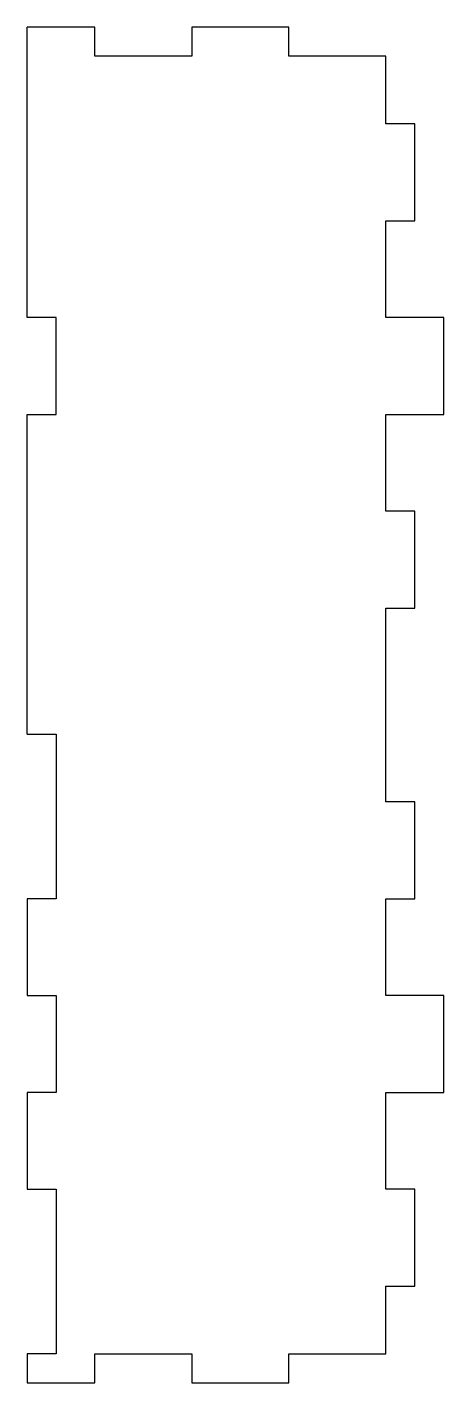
# Model space of a CAD drawing. Extents: x -40 to 3, y 0 to 140.
import ezdxf

# ---------------------------------------------------------------- set-up
doc = ezdxf.new("R2010")
doc.units = 0
doc.layers.add('Shape2DView', color=7, linetype='CONTINUOUS')

msp = doc.modelspace()

# ---------------------------------------------------------------- linework, layer by layer
at = {"layer": 'Shape2DView'}
for p, q in [((-33, 140), (-40, 140)), ((-40, 110), (-40, 140)), ((-33, 137), (-33, 140)), ((-13, 140), (-23, 140)), ((-23, 140), (-23, 137)), ((-13, 137), (-13, 140)), ((-23, 137), (-33, 137)), ((-3, 137), (-13, 137)), ((-3, 130), (-3, 137)), ((0, 130), (-3, 130)), ((0, 120), (0, 130)), ((-3, 110), (-3, 120)), ((-3, 120), (0, 120)), ((-37, 110), (-40, 110)), ((-37, 100), (-37, 110)), ((3, 110), (-3, 110)), ((3, 100), (3, 110)), ((-40, 100), (-37, 100)), ((-40, 67), (-40, 100)), ((-3, 90), (-3, 100)), ((-3, 100), (3, 100)), ((0, 90), (-3, 90)), ((0, 80), (0, 90)), ((-3, 60), (-3, 80)), ((-3, 80), (0, 80)), ((-40, 67), (-37, 67)), ((-37, 67), (-37, 50)), ((0, 60), (-3, 60)), ((0, 50), (0, 60)), ((-37, 50), (-40, 50)), ((-40, 50), (-40, 40)), ((-3, 40), (-3, 50)), ((-3, 50), (0, 50)), ((-40, 40), (-37, 40)), ((-37, 40), (-37, 30)), ((3, 40), (-3, 40)), ((3, 30), (3, 40)), ((-37, 30), (-40, 30)), ((-40, 30), (-40, 20)), ((-3, 20), (-3, 30)), ((-3, 30), (3, 30)), ((-40, 20), (-37, 20)), ((-37, 20), (-37, 3)), ((0, 20), (-3, 20)), ((0, 10), (0, 20)), ((-3, 3), (-3, 10)), ((-3, 10), (0, 10)), ((-37, 3), (-40, 3)), ((-40, 3), (-40, 0)), ((-33, 0), (-33, 3)), ((-33, 3), (-23, 3)), ((-23, 3), (-23, 0)), ((-13, 0), (-13, 3)), ((-13, 3), (-3, 3)), ((-40, 0), (-33, 0)), ((-23, 0), (-13, 0))]:
    msp.add_line(p, q, dxfattribs=at)

doc.saveas('drawing.dxf')
